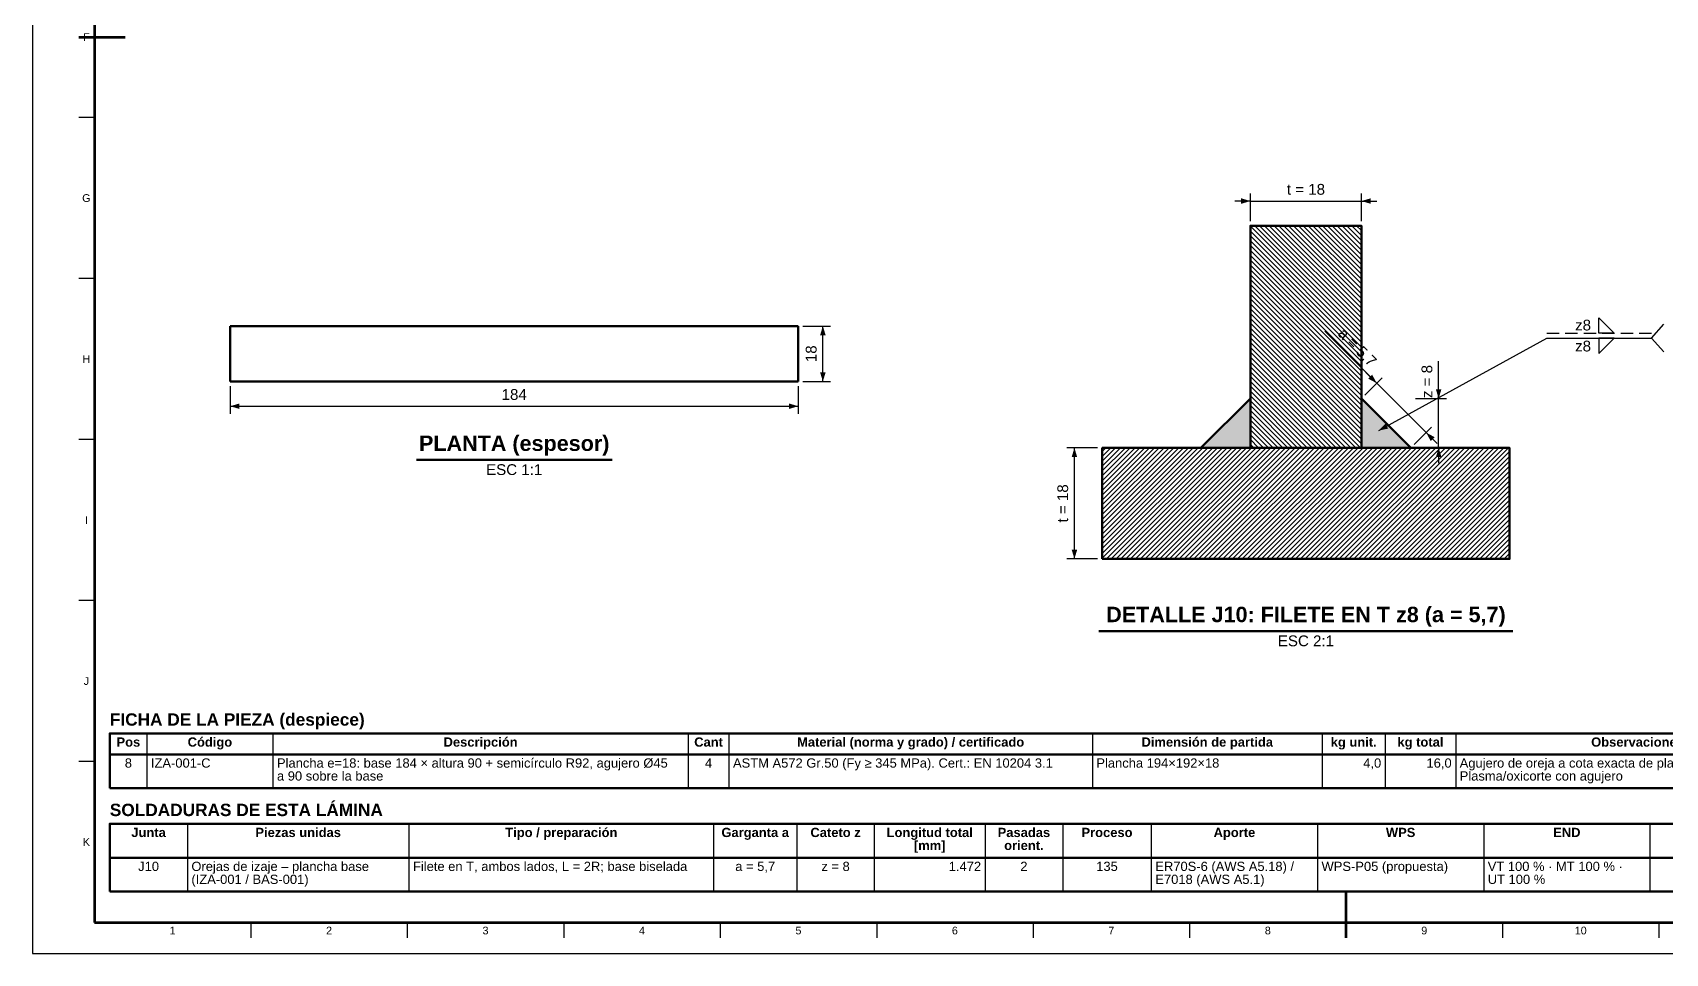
# Model space of a CAD drawing. Header units: millimetres. Extents: x 0 to 841, y 0 to 594.
# Drawn here: x 0 to 529, y 0 to 298 of the extents above; entities that cross this region are included whole.
import ezdxf
from ezdxf.enums import TextEntityAlignment as Align

# ---------------------------------------------------------------- set-up
doc = ezdxf.new("R2010")
doc.units = ezdxf.units.MM
doc.linetypes.add('OCULTO', pattern=[6, 4, -2])
for name, color, linetype, lineweight in [('ACH', 7, 'CONTINUOUS', 13), ('COTA', 7, 'CONTINUOUS', 25), ('FINA', 7, 'CONTINUOUS', 25), ('MARCO', 7, 'CONTINUOUS', 70), ('OCU', 7, 'OCULTO', 25), ('TXT', 7, 'CONTINUOUS', 25), ('VIS', 7, 'CONTINUOUS', 50)]:
    doc.layers.add(name, color=color, linetype=linetype, lineweight=lineweight)
doc.styles.add('STD', font='LiberationSans-Regular.ttf')
doc.styles.add('STDB', font='LiberationSans-Bold.ttf')

msp = doc.modelspace()

# ---------------------------------------------------------------- hatches: boundary and pattern name
at = {"layer": 'ACH'}
h = msp.add_hatch(dxfattribs=at)
h.set_pattern_fill('ANSI31', scale=0.35, angle=90)
h.paths.add_polyline_path([(394.51, 163.85), (430.51, 163.85), (430.51, 235.85), (394.51, 235.85)])
h = msp.add_hatch(color=7, dxfattribs=at)
h.dxf.hatch_style = 1
h.paths.add_polyline_path([(394.51, 163.85), (378.51, 163.85), (394.51, 179.85)])
h = msp.add_hatch(color=7, dxfattribs=at)
h.dxf.hatch_style = 1
h.paths.add_polyline_path([(430.51, 163.85), (446.51, 163.85), (430.51, 179.85)])
h = msp.add_hatch(dxfattribs=at)
h.set_pattern_fill('ANSI31', scale=0.35)
h.paths.add_polyline_path([(346.51, 127.85), (478.51, 127.85), (478.51, 163.85), (346.51, 163.85)])

# ---------------------------------------------------------------- linework, layer by layer
at = {"layer": 'COTA'}
for p, q in [((394.51, 243.85), (389.51, 243.85)), ((394.51, 237.35), (394.51, 246.35)), ((394.51, 243.85), (430.51, 243.85)), ((430.51, 237.35), (430.51, 246.35)), ((430.51, 243.85), (435.51, 243.85)), ((249.51, 203.35), (258.51, 203.35)), ((256.01, 185.35), (256.01, 203.35)), ((435.46, 184.8), (418.62, 201.64)), ((524.51, 199.45), (528.51, 203.95)), ((436.11, 169.45), (490.51, 199.45)), ((490.51, 199.45), (524.51, 199.45)), ((524.51, 199.45), (528.51, 194.95)), ((455.51, 179.85), (455.51, 191.93)), ((249.51, 185.35), (258.51, 185.35)), ((431.57, 180.91), (437.22, 186.57)), ((435.46, 184.8), (431.92, 188.33)), ((64.01, 183.85), (64.01, 174.85)), ((248.01, 183.85), (248.01, 174.85)), ((435.46, 184.8), (451.46, 168.8)), ((448.01, 179.85), (458.01, 179.85)), ((455.51, 179.85), (455.51, 184.85)), ((455.51, 163.85), (455.51, 179.85)), ((64.01, 177.35), (248.01, 177.35)), ((447.57, 164.91), (453.22, 170.57)), ((451.46, 168.8), (454.99, 165.26)), ((345.01, 163.85), (335.01, 163.85)), ((337.51, 127.85), (337.51, 163.85)), ((448.01, 163.85), (458.01, 163.85)), ((455.51, 163.85), (455.51, 158.85)), ((345.01, 127.85), (335.01, 127.85))]:
    msp.add_line(p, q, dxfattribs=at)
for points in [[(507.38, 201.05), (507.38, 206.05), (512.38, 201.05)], [(507.38, 199.45), (507.38, 194.45), (512.38, 199.45)]]:
    msp.add_lwpolyline(points, close=True, dxfattribs=at)
for points in [[(394.51, 243.85), (391.51, 244.75), (391.51, 242.95)], [(430.51, 243.85), (433.51, 242.95), (433.51, 244.75)], [(256.01, 203.35), (255.11, 200.35), (256.91, 200.35)], [(256.01, 185.35), (256.91, 188.35), (255.11, 188.35)], [(435.46, 184.8), (433.97, 187.56), (432.7, 186.28)], [(455.51, 179.85), (456.41, 182.85), (454.61, 182.85)], [(64.01, 177.35), (67.01, 176.45), (67.01, 178.25)], [(248.01, 177.35), (245.01, 178.25), (245.01, 176.45)], [(436.11, 169.45), (439.17, 170.11), (438.3, 171.69)], [(451.46, 168.8), (452.94, 166.04), (454.21, 167.31)], [(337.51, 163.85), (336.61, 160.85), (338.41, 160.85)], [(455.51, 163.85), (454.61, 160.85), (456.41, 160.85)], [(337.51, 127.85), (338.41, 130.85), (336.61, 130.85)]]:
    msp.add_solid(points, dxfattribs=at)
at = {"layer": 'FINA'}
for p, q in [((20, 270.91), (15, 270.91)), ((20, 218.73), (15, 218.73)), ((20, 166.55), (15, 166.55)), ((20, 114.36), (15, 114.36)), ((37.01, 71.3), (37.01, 53.5)), ((77.85, 71.3), (77.85, 53.5)), ((212.38, 71.3), (212.38, 53.5)), ((225.59, 71.3), (225.59, 53.5)), ((343.31, 71.3), (343.31, 53.5)), ((417.78, 71.3), (417.78, 53.5)), ((438.2, 71.3), (438.2, 53.5)), ((461.02, 71.3), (461.02, 53.5)), ((25, 64.5), (646, 64.5)), ((20, 62.18), (15, 62.18)), ((50.13, 42), (50.13, 20)), ((121.92, 42), (121.92, 20)), ((220.63, 42), (220.63, 20)), ((247.55, 42), (247.55, 20)), ((272.68, 42), (272.68, 20)), ((308.58, 42), (308.58, 20)), ((333.71, 42), (333.71, 20)), ((362.42, 42), (362.42, 20)), ((416.27, 42), (416.27, 20)), ((470.11, 42), (470.11, 20)), ((523.95, 42), (523.95, 20)), ((25, 31), (646, 31)), ((70.69, 10), (70.69, 5)), ((121.38, 10), (121.38, 5)), ((172.06, 10), (172.06, 5)), ((222.75, 10), (222.75, 5)), ((273.44, 10), (273.44, 5)), ((324.12, 10), (324.12, 5)), ((374.81, 10), (374.81, 5)), ((425.5, 10), (425.5, 5)), ((476.19, 10), (476.19, 5)), ((526.88, 10), (526.88, 5))]:
    msp.add_line(p, q, dxfattribs=at)
msp.add_lwpolyline([(0, 0), (841, 0), (841, 594), (0, 594)], close=True, dxfattribs=at)
at = {"layer": 'MARCO'}
for p, q in [((15, 297), (30, 297)), ((425.5, 5), (425.5, 20))]:
    msp.add_line(p, q, dxfattribs=at)
msp.add_lwpolyline([(20, 10), (831, 10), (831, 584), (20, 584)], close=True, dxfattribs=at)
at = {"layer": 'OCU'}
msp.add_line((490.51, 201.05), (524.51, 201.05), dxfattribs=at)
at = {"layer": 'VIS'}
for p, q in [((124.31, 159.95), (187.71, 159.95)), ((345.44, 104.45), (479.58, 104.45)), ((25, 71.3), (25, 53.5)), ((25, 53.5), (646, 53.5)), ((25, 42), (25, 20)), ((25, 20), (646, 20))]:
    msp.add_line(p, q, dxfattribs=at)
for points in [[(394.51, 163.85), (430.51, 163.85), (430.51, 235.85), (394.51, 235.85)], [(394.51, 163.85), (378.51, 163.85), (394.51, 179.85)], [(394.51, 163.85), (378.51, 163.85), (394.51, 179.85)], [(430.51, 163.85), (446.51, 163.85), (430.51, 179.85)], [(430.51, 163.85), (446.51, 163.85), (430.51, 179.85)], [(346.51, 127.85), (478.51, 127.85), (478.51, 163.85), (346.51, 163.85)], [(25, 64.5), (646, 64.5), (646, 71.3), (25, 71.3)], [(25, 31), (646, 31), (646, 42), (25, 42)]]:
    msp.add_lwpolyline(points, close=True, dxfattribs=at)
for points in [[(64.01, 185.35), (64.01, 203.35)], [(248.01, 203.35), (247.41, 203.35), (246.8, 203.35), (246.2, 203.35), (245.6, 203.35), (245, 203.35), (244.4, 203.35), (243.8, 203.35), (243.2, 203.35), (242.6, 203.35), (241.99, 203.35), (241.39, 203.35), (240.79, 203.35), (240.19, 203.35), (239.59, 203.35), (238.99, 203.35), (238.39, 203.35), (237.78, 203.35), (237.18, 203.35), (236.58, 203.35), (235.98, 203.35), (235.38, 203.35), (234.78, 203.35), (234.18, 203.35), (233.58, 203.35), (232.97, 203.35), (232.37, 203.35), (231.77, 203.35), (231.17, 203.35), (230.57, 203.35), (229.97, 203.35), (229.37, 203.35), (228.77, 203.35), (228.16, 203.35), (227.56, 203.35), (226.96, 203.35), (226.36, 203.35), (225.76, 203.35), (225.16, 203.35), (224.56, 203.35), (223.95, 203.35), (223.35, 203.35), (222.75, 203.35), (222.15, 203.35), (221.55, 203.35), (220.95, 203.35), (220.35, 203.35), (219.75, 203.35), (219.14, 203.35), (218.54, 203.35), (217.94, 203.35), (217.34, 203.35), (216.74, 203.35), (216.14, 203.35), (215.54, 203.35), (214.93, 203.35), (214.33, 203.35), (213.73, 203.35), (213.13, 203.35), (212.53, 203.35), (211.93, 203.35), (211.33, 203.35), (210.73, 203.35), (210.12, 203.35), (209.52, 203.35), (208.92, 203.35), (208.32, 203.35), (207.72, 203.35), (207.12, 203.35), (206.52, 203.35), (205.92, 203.35), (205.31, 203.35), (204.71, 203.35), (204.11, 203.35), (203.51, 203.35), (202.91, 203.35), (202.31, 203.35), (201.71, 203.35), (201.1, 203.35), (200.5, 203.35), (199.9, 203.35), (199.3, 203.35), (198.7, 203.35), (198.1, 203.35), (197.5, 203.35), (196.9, 203.35), (196.29, 203.35), (195.69, 203.35), (195.09, 203.35), (194.49, 203.35), (193.89, 203.35), (193.29, 203.35), (192.69, 203.35), (192.09, 203.35), (191.48, 203.35), (190.88, 203.35), (190.28, 203.35), (189.68, 203.35), (189.08, 203.35), (188.48, 203.35), (187.88, 203.35), (187.27, 203.35), (186.67, 203.35), (186.07, 203.35), (185.47, 203.35), (184.87, 203.35), (184.27, 203.35), (183.67, 203.35), (183.07, 203.35), (182.46, 203.35), (181.86, 203.35), (181.26, 203.35), (180.66, 203.35), (180.06, 203.35), (179.46, 203.35), (178.86, 203.35), (178.26, 203.35), (177.65, 203.35), (177.05, 203.35), (176.45, 203.35), (175.85, 203.35), (175.25, 203.35), (174.65, 203.35), (174.05, 203.35), (173.44, 203.35), (172.84, 203.35), (172.24, 203.35), (171.64, 203.35), (171.04, 203.35), (170.44, 203.35), (169.84, 203.35), (169.24, 203.35), (168.63, 203.35), (168.03, 203.35), (167.43, 203.35), (166.83, 203.35), (166.23, 203.35), (165.63, 203.35), (165.03, 203.35), (164.43, 203.35), (163.82, 203.35), (163.22, 203.35), (162.62, 203.35), (162.02, 203.35), (161.42, 203.35), (160.82, 203.35), (160.22, 203.35), (159.61, 203.35), (159.01, 203.35), (158.41, 203.35), (157.81, 203.35), (157.21, 203.35), (156.61, 203.35), (156.01, 203.35), (155.41, 203.35), (154.8, 203.35), (154.2, 203.35), (153.6, 203.35), (153, 203.35), (152.4, 203.35), (151.8, 203.35), (151.2, 203.35), (150.6, 203.35), (149.99, 203.35), (149.39, 203.35), (148.79, 203.35), (148.19, 203.35), (147.59, 203.35), (146.99, 203.35), (146.39, 203.35), (145.78, 203.35), (145.18, 203.35), (144.58, 203.35), (143.98, 203.35), (143.38, 203.35), (142.78, 203.35), (142.18, 203.35), (141.58, 203.35), (140.97, 203.35), (140.37, 203.35), (139.77, 203.35), (139.17, 203.35), (138.57, 203.35), (137.97, 203.35), (137.37, 203.35), (136.77, 203.35), (136.16, 203.35), (135.56, 203.35), (134.96, 203.35), (134.36, 203.35), (133.76, 203.35), (133.16, 203.35), (132.56, 203.35), (131.95, 203.35), (131.35, 203.35), (130.75, 203.35), (130.15, 203.35), (129.55, 203.35), (128.95, 203.35), (128.35, 203.35), (127.75, 203.35), (127.14, 203.35), (126.54, 203.35), (125.94, 203.35), (125.34, 203.35), (124.74, 203.35), (124.14, 203.35), (123.54, 203.35), (122.93, 203.35), (122.33, 203.35), (121.73, 203.35), (121.13, 203.35), (120.53, 203.35), (119.93, 203.35), (119.33, 203.35), (118.73, 203.35), (118.12, 203.35), (117.52, 203.35), (116.92, 203.35), (116.32, 203.35), (115.72, 203.35), (115.12, 203.35), (114.52, 203.35), (113.92, 203.35), (113.31, 203.35), (112.71, 203.35), (112.11, 203.35), (111.51, 203.35), (110.91, 203.35), (110.31, 203.35), (109.71, 203.35), (109.1, 203.35), (108.5, 203.35), (107.9, 203.35), (107.3, 203.35), (106.7, 203.35), (106.1, 203.35), (105.5, 203.35), (104.9, 203.35), (104.29, 203.35), (103.69, 203.35), (103.09, 203.35), (102.49, 203.35), (101.89, 203.35), (101.29, 203.35), (100.69, 203.35), (100.09, 203.35), (99.48, 203.35), (98.88, 203.35), (98.28, 203.35), (97.68, 203.35), (97.08, 203.35), (96.48, 203.35), (95.88, 203.35), (95.27, 203.35), (94.67, 203.35), (94.07, 203.35), (93.47, 203.35), (92.87, 203.35), (92.27, 203.35), (91.67, 203.35), (91.07, 203.35), (90.46, 203.35), (89.86, 203.35), (89.26, 203.35), (88.66, 203.35), (88.06, 203.35), (87.46, 203.35), (86.86, 203.35), (86.26, 203.35), (85.65, 203.35), (85.05, 203.35), (84.45, 203.35), (83.85, 203.35), (83.25, 203.35), (82.65, 203.35), (82.05, 203.35), (81.44, 203.35), (80.84, 203.35), (80.24, 203.35), (79.64, 203.35), (79.04, 203.35), (78.44, 203.35), (77.84, 203.35), (77.24, 203.35), (76.63, 203.35), (76.03, 203.35), (75.43, 203.35), (74.83, 203.35), (74.23, 203.35), (73.63, 203.35), (73.03, 203.35), (72.43, 203.35), (71.82, 203.35), (71.22, 203.35), (70.62, 203.35), (70.02, 203.35), (69.42, 203.35), (68.82, 203.35), (68.22, 203.35), (67.61, 203.35), (67.01, 203.35), (66.41, 203.35), (65.81, 203.35), (65.21, 203.35), (64.61, 203.35), (64.01, 203.35)], [(248.01, 203.35), (248.01, 185.35)], [(248.01, 185.35), (247.41, 185.35), (246.8, 185.35), (246.2, 185.35), (245.6, 185.35), (245, 185.35), (244.4, 185.35), (243.8, 185.35), (243.2, 185.35), (242.6, 185.35), (241.99, 185.35), (241.39, 185.35), (240.79, 185.35), (240.19, 185.35), (239.59, 185.35), (238.99, 185.35), (238.39, 185.35), (237.78, 185.35), (237.18, 185.35), (236.58, 185.35), (235.98, 185.35), (235.38, 185.35), (234.78, 185.35), (234.18, 185.35), (233.58, 185.35), (232.97, 185.35), (232.37, 185.35), (231.77, 185.35), (231.17, 185.35), (230.57, 185.35), (229.97, 185.35), (229.37, 185.35), (228.77, 185.35), (228.16, 185.35), (227.56, 185.35), (226.96, 185.35), (226.36, 185.35), (225.76, 185.35), (225.16, 185.35), (224.56, 185.35), (223.95, 185.35), (223.35, 185.35), (222.75, 185.35), (222.15, 185.35), (221.55, 185.35), (220.95, 185.35), (220.35, 185.35), (219.75, 185.35), (219.14, 185.35), (218.54, 185.35), (217.94, 185.35), (217.34, 185.35), (216.74, 185.35), (216.14, 185.35), (215.54, 185.35), (214.93, 185.35), (214.33, 185.35), (213.73, 185.35), (213.13, 185.35), (212.53, 185.35), (211.93, 185.35), (211.33, 185.35), (210.73, 185.35), (210.12, 185.35), (209.52, 185.35), (208.92, 185.35), (208.32, 185.35), (207.72, 185.35), (207.12, 185.35), (206.52, 185.35), (205.92, 185.35), (205.31, 185.35), (204.71, 185.35), (204.11, 185.35), (203.51, 185.35), (202.91, 185.35), (202.31, 185.35), (201.71, 185.35), (201.1, 185.35), (200.5, 185.35), (199.9, 185.35), (199.3, 185.35), (198.7, 185.35), (198.1, 185.35), (197.5, 185.35), (196.9, 185.35), (196.29, 185.35), (195.69, 185.35), (195.09, 185.35), (194.49, 185.35), (193.89, 185.35), (193.29, 185.35), (192.69, 185.35), (192.09, 185.35), (191.48, 185.35), (190.88, 185.35), (190.28, 185.35), (189.68, 185.35), (189.08, 185.35), (188.48, 185.35), (187.88, 185.35), (187.27, 185.35), (186.67, 185.35), (186.07, 185.35), (185.47, 185.35), (184.87, 185.35), (184.27, 185.35), (183.67, 185.35), (183.07, 185.35), (182.46, 185.35), (181.86, 185.35), (181.26, 185.35), (180.66, 185.35), (180.06, 185.35), (179.46, 185.35), (178.86, 185.35), (178.26, 185.35), (177.65, 185.35), (177.05, 185.35), (176.45, 185.35), (175.85, 185.35), (175.25, 185.35), (174.65, 185.35), (174.05, 185.35), (173.44, 185.35), (172.84, 185.35), (172.24, 185.35), (171.64, 185.35), (171.04, 185.35), (170.44, 185.35), (169.84, 185.35), (169.24, 185.35), (168.63, 185.35), (168.03, 185.35), (167.43, 185.35), (166.83, 185.35), (166.23, 185.35), (165.63, 185.35), (165.03, 185.35), (164.43, 185.35), (163.82, 185.35), (163.22, 185.35), (162.62, 185.35), (162.02, 185.35), (161.42, 185.35), (160.82, 185.35), (160.22, 185.35), (159.61, 185.35), (159.01, 185.35), (158.41, 185.35), (157.81, 185.35), (157.21, 185.35), (156.61, 185.35), (156.01, 185.35), (155.41, 185.35), (154.8, 185.35), (154.2, 185.35), (153.6, 185.35), (153, 185.35), (152.4, 185.35), (151.8, 185.35), (151.2, 185.35), (150.6, 185.35), (149.99, 185.35), (149.39, 185.35), (148.79, 185.35), (148.19, 185.35), (147.59, 185.35), (146.99, 185.35), (146.39, 185.35), (145.78, 185.35), (145.18, 185.35), (144.58, 185.35), (143.98, 185.35), (143.38, 185.35), (142.78, 185.35), (142.18, 185.35), (141.58, 185.35), (140.97, 185.35), (140.37, 185.35), (139.77, 185.35), (139.17, 185.35), (138.57, 185.35), (137.97, 185.35), (137.37, 185.35), (136.77, 185.35), (136.16, 185.35), (135.56, 185.35), (134.96, 185.35), (134.36, 185.35), (133.76, 185.35), (133.16, 185.35), (132.56, 185.35), (131.95, 185.35), (131.35, 185.35), (130.75, 185.35), (130.15, 185.35), (129.55, 185.35), (128.95, 185.35), (128.35, 185.35), (127.75, 185.35), (127.14, 185.35), (126.54, 185.35), (125.94, 185.35), (125.34, 185.35), (124.74, 185.35), (124.14, 185.35), (123.54, 185.35), (122.93, 185.35), (122.33, 185.35), (121.73, 185.35), (121.13, 185.35), (120.53, 185.35), (119.93, 185.35), (119.33, 185.35), (118.73, 185.35), (118.12, 185.35), (117.52, 185.35), (116.92, 185.35), (116.32, 185.35), (115.72, 185.35), (115.12, 185.35), (114.52, 185.35), (113.92, 185.35), (113.31, 185.35), (112.71, 185.35), (112.11, 185.35), (111.51, 185.35), (110.91, 185.35), (110.31, 185.35), (109.71, 185.35), (109.1, 185.35), (108.5, 185.35), (107.9, 185.35), (107.3, 185.35), (106.7, 185.35), (106.1, 185.35), (105.5, 185.35), (104.9, 185.35), (104.29, 185.35), (103.69, 185.35), (103.09, 185.35), (102.49, 185.35), (101.89, 185.35), (101.29, 185.35), (100.69, 185.35), (100.09, 185.35), (99.48, 185.35), (98.88, 185.35), (98.28, 185.35), (97.68, 185.35), (97.08, 185.35), (96.48, 185.35), (95.88, 185.35), (95.27, 185.35), (94.67, 185.35), (94.07, 185.35), (93.47, 185.35), (92.87, 185.35), (92.27, 185.35), (91.67, 185.35), (91.07, 185.35), (90.46, 185.35), (89.86, 185.35), (89.26, 185.35), (88.66, 185.35), (88.06, 185.35), (87.46, 185.35), (86.86, 185.35), (86.26, 185.35), (85.65, 185.35), (85.05, 185.35), (84.45, 185.35), (83.85, 185.35), (83.25, 185.35), (82.65, 185.35), (82.05, 185.35), (81.44, 185.35), (80.84, 185.35), (80.24, 185.35), (79.64, 185.35), (79.04, 185.35), (78.44, 185.35), (77.84, 185.35), (77.24, 185.35), (76.63, 185.35), (76.03, 185.35), (75.43, 185.35), (74.83, 185.35), (74.23, 185.35), (73.63, 185.35), (73.03, 185.35), (72.43, 185.35), (71.82, 185.35), (71.22, 185.35), (70.62, 185.35), (70.02, 185.35), (69.42, 185.35), (68.82, 185.35), (68.22, 185.35), (67.61, 185.35), (67.01, 185.35), (66.41, 185.35), (65.81, 185.35), (65.21, 185.35), (64.61, 185.35), (64.01, 185.35)]]:
    msp.add_lwpolyline(points, dxfattribs=at)

# ---------------------------------------------------------------- texts
at = {"layer": 'TXT'}
for s, height, style, p in [('F', 2.5, 'STD', (17.4, 297)), ('G', 2.5, 'STD', (17.4, 244.82)), ('H', 2.5, 'STD', (17.4, 192.64)), ('I', 2.5, 'STD', (17.4, 140.45)), ('J', 2.5, 'STD', (17.4, 88.27)), ('Pos', 3, 'STDB', (31.01, 68.5)), ('Código', 3, 'STDB', (57.43, 68.5)), ('Descripción', 3, 'STDB', (145.12, 68.5)), ('Cant', 3, 'STDB', (218.99, 68.5)), ('Material (norma y grado) / certificado', 3, 'STDB', (284.45, 68.5)), ('Dimensión de partida', 3, 'STDB', (380.54, 68.5)), ('kg unit.', 3, 'STDB', (427.99, 68.5)), ('kg total', 3, 'STDB', (449.61, 68.5)), ('Observaciones / tratamiento', 3, 'STDB', (533.09, 68.5)), ('8', 3, 'STD', (31.01, 61.7)), ('4', 3, 'STD', (218.99, 61.7)), ('K', 2.5, 'STD', (17.4, 36.09)), ('Junta', 3, 'STDB', (37.56, 39.2)), ('Piezas unidas', 3, 'STDB', (86.02, 39.2)), ('Tipo / preparación', 3, 'STDB', (171.28, 39.2)), ('Garganta a', 3, 'STDB', (234.09, 39.2)), ('Cateto z', 3, 'STDB', (260.12, 39.2)), ('Longitud total', 3, 'STDB', (290.63, 39.2)), ('Pasadas', 3, 'STDB', (321.14, 39.2)), ('Proceso', 3, 'STDB', (348.06, 39.2)), ('Aporte', 3, 'STDB', (389.34, 39.2)), ('WPS', 3, 'STDB', (443.19, 39.2)), ('END', 3, 'STDB', (497.03, 39.2)), ('[mm]', 3, 'STDB', (290.63, 35)), ('orient.', 3, 'STDB', (321.14, 35)), ('J10', 3, 'STD', (37.56, 28.2)), ('a = 5,7', 3, 'STD', (234.09, 28.2)), ('z = 8', 3, 'STD', (260.12, 28.2)), ('2', 3, 'STD', (321.14, 28.2)), ('135', 3, 'STD', (348.06, 28.2)), ('1', 2.5, 'STD', (45.34, 7.4)), ('2', 2.5, 'STD', (96.03, 7.4)), ('3', 2.5, 'STD', (146.72, 7.4)), ('4', 2.5, 'STD', (197.41, 7.4)), ('5', 2.5, 'STD', (248.09, 7.4)), ('6', 2.5, 'STD', (298.78, 7.4)), ('7', 2.5, 'STD', (349.47, 7.4)), ('8', 2.5, 'STD', (400.16, 7.4)), ('9', 2.5, 'STD', (450.84, 7.4)), ('10', 2.5, 'STD', (501.53, 7.4))]:
    msp.add_text(s, height=height, dxfattribs=dict(at, style=style)).set_placement(p, align=Align.MIDDLE_CENTER)
for s, height, style, p in [('t = 18', 3.5, 'STD', (412.51, 244.85)), ('184', 3.5, 'STD', (156.01, 178.35)), ('PLANTA (espesor)', 5, 'STDB', (156.01, 161.35)), ('DETALLE J10: FILETE EN T z8 (a = 5,7)', 5, 'STDB', (412.51, 105.85))]:
    msp.add_text(s, height=height, dxfattribs=dict(at, style=style)).set_placement(p, align=Align.BOTTOM_CENTER)
at = {"layer": 'TXT', "style": 'STD'}
for s, rotation, p in [('a = 5,7', -45, (427.19, 194.48)), ('18', 90, (255.01, 194.35)), ('z = 8', 90, (454.51, 185.35)), ('t = 18', 90, (336.51, 145.85))]:
    msp.add_text(s, height=3.5, rotation=rotation, dxfattribs=at).set_placement(p, align=Align.BOTTOM_CENTER)
for s, height, p in [('z8', 3.5, (504.88, 203.65)), ('z8', 3.5, (504.88, 196.85)), ('4,0', 3, (436.9, 61.7)), ('16,0', 3, (459.72, 61.7)), ('1.472', 3, (307.28, 28.2))]:
    msp.add_text(s, height=height, dxfattribs=at).set_placement(p, align=Align.MIDDLE_RIGHT)
for s, p in [('ESC 1:1', (156.01, 158.55)), ('ESC 2:1', (412.51, 103.05))]:
    msp.add_text(s, height=3.5, dxfattribs=at).set_placement(p, align=Align.TOP_CENTER)
at = {"layer": 'TXT', "style": 'STDB'}
for s, p in [('FICHA DE LA PIEZA (despiece)', (25, 77.8)), ('SOLDADURAS DE ESTA LÁMINA', (25, 48.5))]:
    msp.add_text(s, height=4, dxfattribs=at).set_placement(p, align=Align.TOP_LEFT)
at = {"layer": 'TXT', "style": 'STD'}
for s, p in [('IZA-001-C', (38.31, 61.7)), ('a 90 sobre la base', (79.15, 57.5)), ('Plancha e=18: base 184 × altura 90 + semicírculo R92, agujero Ø45', (79.15, 61.7)), ('ASTM A572 Gr.50 (Fy ≥ 345 MPa). Cert.: EN 10204 3.1', (226.89, 61.7)), ('Plancha 194×192×18', (344.61, 61.7)), ('Agujero de oreja a cota exacta de plantilla; grillete con pasador ≤ d − 3;', (462.32, 61.7)), ('Plasma/oxicorte con agujero', (462.32, 57.5)), ('Orejas de izaje – plancha base', (51.43, 28.2)), ('Filete en T, ambos lados, L = 2R; base biselada', (123.22, 28.2)), ('ER70S-6 (AWS A5.18) /', (363.72, 28.2)), ('WPS-P05 (propuesta)', (417.57, 28.2)), ('VT 100 % · MT 100 % ·', (471.41, 28.2)), ('(IZA-001 / BAS-001)', (51.43, 24)), ('E7018 (AWS A5.1)', (363.72, 24)), ('UT 100 %', (471.41, 24))]:
    msp.add_text(s, height=3, dxfattribs=at).set_placement(p, align=Align.MIDDLE_LEFT)

doc.saveas('drawing.dxf')
